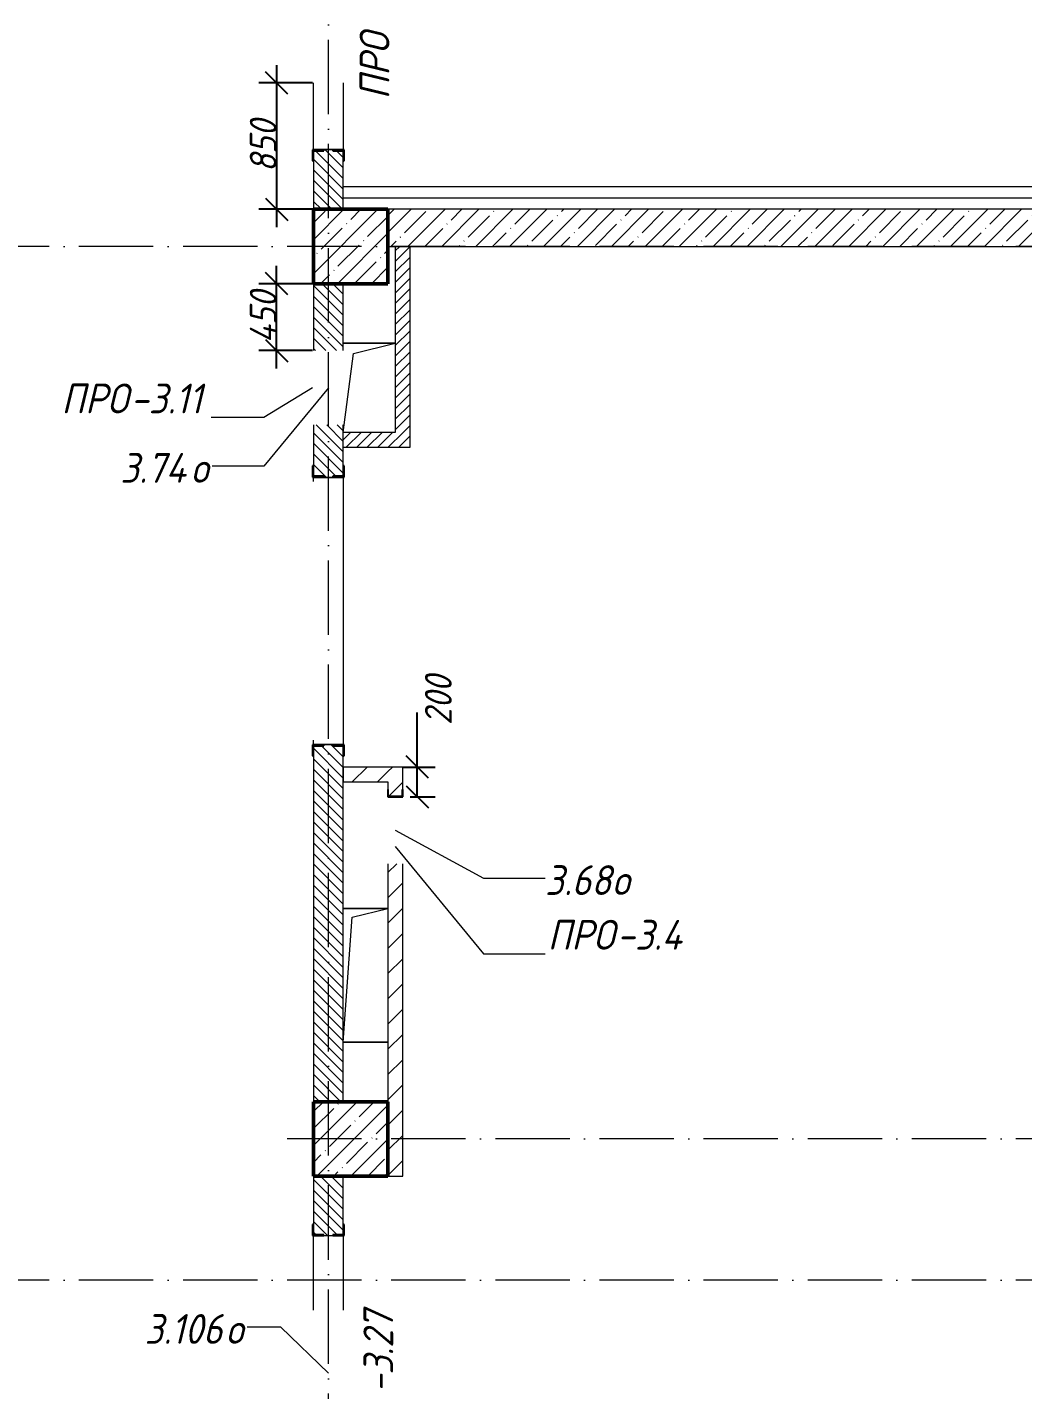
# Model space of a CAD drawing. Header units: millimetres. Extents: x -401725 to 250493, y 305116 to 802890.
# Drawn here: x 236011 to 242705, y 320831 to 329991 of the extents above; entities that cross this region are included whole.
import ezdxf

# ---------------------------------------------------------------- set-up
doc = ezdxf.new("R2010")
doc.units = ezdxf.units.MM
doc.linetypes.add('50_200_ШТРИХ_1Т_ш5_п1_п1_', pattern=[700, 500, -100, 0, -100])
for name, color, linetype, lineweight in [('A-____-____-DIMS', 7, 'Continuous', 9), ('A-DETL-____-OTLN-4', 7, 'Continuous', 18), ('A-FLOR-____-OTLN', 7, 'Continuous', 9), ('A-GENM-____-IDEN', 7, 'Continuous', 9), ('A-GENM-____-MCUT', 7, 'Continuous', 25), ('A-GENM-____-OTLN', 7, 'Continuous', 9), ('A-GENM-____-OTLN-1', 7, 'Continuous', 25), ('A-GLAZ-____-IDEN', 7, 'Continuous', 9), ('A-WALL-____-MCUT-1', 7, 'Continuous', 9), ('A-WALL-____-MCUT-3', 7, 'Continuous', 9), ('A-WALL-____-PATT-1', 7, 'Continuous', 9), ('A-WALL-FNSH-MCUT-1', 7, 'Continuous', 9), ('I-WALL-____-OTLN', 7, 'Continuous', 9), ('S-COLS-____-MCUT', 7, 'Continuous', 50), ('S-COLS-____-OTLN', 7, 'Continuous', 9), ('S-GRID-____-OTLN-1', 7, '50_200_ШТРИХ_1Т_ш5_п1_п1_', 9)]:
    doc.layers.add(name, color=color, linetype=linetype, lineweight=lineweight)
doc.styles.add('ISOCPEUR_I_10', font='isocpeui.ttf', dxfattribs={"width": 0.9, "height": 180})
doc.styles.add('ISOCPEUR_I_9', font='isocpeui.ttf', dxfattribs={"width": 0.9, "height": 250})
doc.dimstyles.new('ISO-1_8_0_9К_СРЕДНИЙ_Кладочные_3', dxfattribs={"dimscale": 304.8, "dimtxt": 179.276612, "dimasz": 0.492126, "dimexe": 0.393701, "dimexo": 0, "dimgap": 0, "dimtad": 1, "dimdec": 3, "dimrnd": 0.001, "dimdsep": 46, "dimtxsty": 'ISOCPEUR_I_10', "dimblk1": 'OBLIQUE', "dimblk2": 'OBLIQUE', "dimsah": 1, "dimcen": 0.09, "dimdle": 0.393701, "dimazin": 0, "dimtfac": 1, "dimtdec": 4, "dimtix": 1, "dimtmove": 0, "dimatfit": 3, "dimfxl": 1, "dimtvp": 1, "dimtolj": 1, "dimtzin": 0, "dimarcsym": 2})
doc.dimstyles.new('ISO-1_8_0_9К_СРЕДНИЙ_Кладочные_4', dxfattribs={"dimscale": 304.8, "dimtxt": 179.276612, "dimasz": 0.492126, "dimexe": 0.393701, "dimexo": 0, "dimgap": 0, "dimtad": 1, "dimdec": 3, "dimrnd": 0.001, "dimdsep": 46, "dimtxsty": 'ISOCPEUR_I_10', "dimblk1": 'OBLIQUE', "dimblk2": 'OBLIQUE', "dimsah": 1, "dimcen": 0.09, "dimdle": 0.393701, "dimazin": 0, "dimtfac": 1, "dimtdec": 4, "dimtix": 1, "dimtmove": 1, "dimatfit": 3, "dimfxl": 1, "dimtvp": 1, "dimtolj": 1, "dimtzin": 0, "dimarcsym": 2})
pattern_1 = [(135, (144685.44, 312186.367), (-35.35534, -35.35534), [])]
pattern_2 = [(45, (144685.44, 312186.37), (-84.85281, 84.85281), [])]
pattern_3 = [(45, (144685.44, 312186.367), (-35.35534, 35.35534), [])]

# ---------------------------------------------------------------- blocks, each defined once
blk = doc.blocks.new('BSC_Колонна _Прямоугольная - 500х500-V30-АР1_План отверстий 3 этажа в осях 1-64_А-ГГ')
at = {"layer": 'S-COLS-____-OTLN'}
h = blk.add_hatch(dxfattribs=at)
h.set_pattern_fill('FP_67', color=256, style=0, pattern_type=2)
h.set_pattern_definition([(45, (-93500, -16331.04), (-114.04925, 114.04925), []), (45, (-93385.95, -16331.04), (-114.04925, 114.04925), [201.613, -40.323, 3.353, -36.97])])
h.paths.add_polyline_path([(-250, -250), (250, -250), (250, 250), (-250, 250)], flags=0)
at = {"layer": 'S-COLS-____-MCUT'}
for p, q in [((250, 250), (-250, 250)), ((-250, 250), (-250, -250)), ((250, -250), (250, 250)), ((-250, -250), (250, -250))]:
    blk.add_line(p, q, dxfattribs=at)
blk = doc.blocks.new('BSC_Колонна _Прямоугольная - 500х500-V81-АР1_План отверстий 3 этажа в осях 1-64_А-ГГ')
at = {"layer": 'S-COLS-____-OTLN'}
h = blk.add_hatch(dxfattribs=at)
h.set_pattern_fill('FP_118', color=256, style=0, pattern_type=2)
h.set_pattern_definition([(45, (-93500, -10331.04), (-114.04925, 114.04925), []), (45, (-93385.95, -10331.04), (-114.04925, 114.04925), [201.613, -40.323, 3.353, -36.97])])
h.paths.add_polyline_path([(-250, -250), (250, -250), (250, 250), (-250, 250)], flags=0)
at = {"layer": 'S-COLS-____-MCUT'}
for p, q in [((250, 250), (-250, 250)), ((-250, 250), (-250, -250)), ((250, -250), (250, 250)), ((-250, -250), (250, -250))]:
    blk.add_line(p, q, dxfattribs=at)
blk = doc.blocks.new('154_Стойка_СКБ_Уголок - СМ-2480_200-28346303-АР1_План отверстий 3 этажа в осях 1-64_А-ГГ')
at = {"layer": 'A-GENM-____-MCUT'}
for p, q in [((125, 156), (125, 81)), ((200, 156), (125, 156)), ((131, 81), (131, 150)), ((131, 150), (200, 150)), ((200, 150), (200, 156)), ((125, 81), (131, 81)), ((131, 19), (125, 19)), ((125, 19), (125, -56)), ((131, -50), (131, 19)), ((125, -56), (200, -56)), ((200, -50), (131, -50)), ((200, -56), (200, -50))]:
    blk.add_line(p, q, dxfattribs=at)
blk = doc.blocks.new('Стойка_Влож_Полоса боковая - Полоса-28213942-АР1_План отверстий 3 этажа в осях 1-64_А-ГГ')
at = {"layer": 'A-GENM-____-OTLN'}
for p, q in [((-5, 60), (0, 60)), ((-5, -60), (-5, 60)), ((0, 31), (0, -31)), ((0, -60), (-5, -60))]:
    blk.add_line(p, q, dxfattribs=at)
blk = doc.blocks.new('Фахверк_СКБ_Уголок - 200_3960-28268576-АР1_План отверстий 3 этажа в осях 1-64_А-ГГ')
at = {"layer": 'A-GENM-____-MCUT'}
for p, q in [((200, 156), (125, 156)), ((125, 156), (125, 81)), ((131, 81), (131, 150)), ((131, 150), (200, 150)), ((200, 150), (200, 156)), ((125, 81), (131, 81)), ((131, 19), (125, 19)), ((125, 19), (125, -56)), ((131, -50), (131, 19)), ((125, -56), (200, -56)), ((200, -50), (131, -50)), ((200, -56), (200, -50))]:
    blk.add_line(p, q, dxfattribs=at)
blk = doc.blocks.new('AR_Отверстие прямоугольное _в плите_ - AR_Отверстие прямоугольное _в плите_-V188-АР1_План отверстий 3 этажа в осях 1-64_А-ГГ')
at = {"layer": 'A-GENM-____-OTLN'}
for p, q in [((175, 300), (-175, 300)), ((-105, 230), (175, 300)), ((-175, -300), (-105, 230))]:
    blk.add_line(p, q, dxfattribs=at)
blk = doc.blocks.new('AR_Отверстие прямоугольное _в плите_ - AR_Отверстие прямоугольное _в плите_-30552588-АР1_План отверстий 3 этажа в осях 1-64_А-ГГ')
at = {"layer": 'A-GENM-____-OTLN'}
for p, q in [((150, 450), (-150, 450)), ((-150, -450), (-90, 390)), ((-90, 390), (150, 450)), ((-150, -450), (150, -450))]:
    blk.add_line(p, q, dxfattribs=at)
blk = doc.blocks.new('154_Фахверк_СКБ_Швеллер - Тип_100_3960_зеркало-36793856-АР1_План отверстий 3 этажа в осях 1-64_А-ГГ')
at = {"layer": 'A-GENM-____-MCUT'}
for p, q in [((175, 50), (125, 50)), ((125, 50), (125, -50)), ((128, 47), (175, 47)), ((128, -47), (128, 47)), ((175, 47), (175, 50)), ((125, -50), (175, -50)), ((175, -47), (128, -47)), ((175, -50), (175, -47))]:
    blk.add_line(p, q, dxfattribs=at)
blk = doc.blocks.new('_Oblique')
at = {"color": 0, "linetype": 'ByBlock', "lineweight": -2}
blk.add_line((-0.5, -0.5), (0.5, 0.5), dxfattribs=at)
blk = doc.blocks.new('*D10064')
at = {"layer": 'A-____-____-DIMS', "color": 0, "lineweight": -2, "transparency": 16777216}
for p, q in [((237687.3, 327697.4), (237687.3, 328387.4)), ((237935.4, 328267.4), (237567.3, 328267.4)), ((237929.4, 327817.4), (237567.3, 327817.4))]:
    blk.add_line(p, q, dxfattribs=at)
at = {"layer": 'Defpoints', "color": 0, "transparency": 16777216}
for p in [(237687.3, 328267.4), (237935.4, 328267.4), (237929.4, 327817.4)]:
    blk.add_point(p, dxfattribs=at)
at = {"layer": 'A-____-____-DIMS', "color": 0, "lineweight": -2, "transparency": 16777216, "xscale": 150, "yscale": 150, "zscale": 150}
for p, rotation in [((237687.3, 328267.4), 90), ((237687.3, 327817.4), 270)]:
    blk.add_blockref('_Oblique', p, dxfattribs=dict(at, rotation=rotation))
at = {"layer": 'A-____-____-DIMS', "color": 0, "transparency": 16777216, "insert": (237597.3, 328042.4), "char_height": 180, "width": 426.127, "attachment_point": 5, "rotation": 90, "style": 'ISOCPEUR_I_10'}
blk.add_mtext('\\A1;450', dxfattribs=at)
blk = doc.blocks.new('*D10065')
at = {"layer": 'A-____-____-DIMS', "color": 0, "lineweight": -2, "transparency": 16777216}
for p, q in [((237687.3, 329737.4), (237687.3, 328647.4)), ((237929.4, 329617.4), (237567.3, 329617.4)), ((237935.4, 328767.4), (237567.3, 328767.4))]:
    blk.add_line(p, q, dxfattribs=at)
at = {"layer": 'Defpoints', "color": 0, "transparency": 16777216}
for p in [(237929.4, 329617.4), (237687.3, 328767.4), (237935.4, 328767.4)]:
    blk.add_point(p, dxfattribs=at)
at = {"layer": 'A-____-____-DIMS', "color": 0, "lineweight": -2, "transparency": 16777216, "xscale": 150, "yscale": 150, "zscale": 150}
for p, rotation in [((237687.3, 329617.4), 90), ((237687.3, 328767.4), 270)]:
    blk.add_blockref('_Oblique', p, dxfattribs=dict(at, rotation=rotation))
at = {"layer": 'A-____-____-DIMS', "color": 0, "transparency": 16777216, "insert": (237597.3, 329192.4), "char_height": 180, "width": 409.578, "attachment_point": 5, "rotation": 90, "style": 'ISOCPEUR_I_10'}
blk.add_mtext('\\A1;850', dxfattribs=at)
blk = doc.blocks.new('*D10066')
at = {"layer": 'A-____-____-DIMS', "color": 0, "lineweight": -2, "transparency": 16777216}
for p, q in [((238633, 325017.4), (238633, 325385.3)), ((238633, 324817.4), (238633, 325137.4)), ((238535.4, 325017.4), (238753, 325017.4)), ((238585.4, 324817.4), (238753, 324817.4))]:
    blk.add_line(p, q, dxfattribs=at)
at = {"layer": 'Defpoints', "color": 0, "transparency": 16777216}
for p in [(238535.4, 325017.4), (238585.4, 324817.4), (238633, 324817.4)]:
    blk.add_point(p, dxfattribs=at)
at = {"layer": 'A-____-____-DIMS', "color": 0, "lineweight": -2, "transparency": 16777216, "xscale": 150, "yscale": 150, "zscale": 150}
for p, rotation in [((238633, 325017.4), 90), ((238633, 324817.4), 270)]:
    blk.add_blockref('_Oblique', p, dxfattribs=dict(at, rotation=rotation))
at = {"layer": 'A-____-____-DIMS', "color": 0, "transparency": 16777216, "insert": (238685.1, 325300.5), "char_height": 180, "width": 409.578, "attachment_point": 1, "rotation": 90, "line_spacing_factor": 1.149209, "style": 'ISOCPEUR_I_10'}
blk.add_mtext('\\A1;200', dxfattribs=at)

msp = doc.modelspace()

# ---------------------------------------------------------------- hatches: boundary and pattern name
at = {"layer": 'A-WALL-____-PATT-1'}
h = msp.add_hatch(dxfattribs=at)
h.set_pattern_fill('FP_6', color=256, style=0, pattern_type=2)
h.set_pattern_definition(pattern_1)
h.paths.add_polyline_path([(238135.4376, 328767.4093), (238135.4376, 329161.4093), (238066.4376, 329161.4093), (238066.4376, 329167.4093), (238004.4376, 329167.4093), (238004.4376, 329161.4093), (237935.4376, 329161.4093), (237935.4376, 328767.4093), (238095.4376, 328767.4093)], flags=0)
h.paths.add_polyline_path([(238004.4376, 330867.4093), (238066.4376, 330867.4093), (238066.4376, 330873.4093), (238135.4376, 330873.4093), (238135.4376, 331267.4093), (237935.4376, 331267.4093), (237935.4376, 330873.4093), (238004.4376, 330873.4093)], flags=0)
h = msp.add_hatch(dxfattribs=at)
h.set_pattern_fill('FP_38', color=256, style=0, pattern_type=2)
h.set_pattern_definition([(45, (144685.44, 312186.37), (-114.04925, 114.04925), []), (45, (144799.49, 312186.37), (-114.04925, 114.04925), [201.612, -40.322, 3.353, -36.97])])
h.paths.add_polyline_path([(245435.4376, 328517.4093), (245435.4376, 328767.4093), (238435.4376, 328767.4093), (238435.4376, 328517.4093), (245417.2251, 328517.4093)], flags=0)
h = msp.add_hatch(dxfattribs=at)
h.set_pattern_fill('FP_5', color=256, style=0, pattern_type=2)
h.set_pattern_definition(pattern_3)
h.paths.add_polyline_path([(238585.4376, 327267.4093), (238585.4376, 328517.4093), (238485.4376, 328517.4093), (238485.4376, 327267.4093)], flags=0)
h = msp.add_hatch(dxfattribs=at)
h.set_pattern_fill('FP_6', color=256, style=0, pattern_type=2)
h.set_pattern_definition(pattern_1)
h.paths.add_polyline_path([(238135.4376, 322767.4093), (238135.4376, 325161.4093), (238066.4376, 325161.4093), (238066.4376, 325167.4093), (238004.4376, 325167.4093), (238004.4376, 325161.4093), (237935.4376, 325161.4093), (237935.4376, 322767.4093)], flags=0)
h.paths.add_polyline_path([(238004.4376, 326967.4093), (238066.4376, 326967.4093), (238066.4376, 326973.4093), (238135.4376, 326973.4093), (238135.4376, 327317.4093), (237935.4376, 327317.4093), (237936.3607, 326973.4093), (238004.4376, 326973.4093)], flags=0)
h.paths.add_polyline_path([(238135.4376, 327817.4093), (238135.4376, 328267.4093), (237935.4376, 328267.4093), (237935.4376, 327817.4093), (238066.2068, 327817.4093)], flags=0)
h = msp.add_hatch(dxfattribs=at)
h.set_pattern_fill('FP_5', color=256, style=0, pattern_type=2)
h.set_pattern_definition(pattern_3)
h.paths.add_polyline_path([(238135.4376, 327167.4093), (238585.4376, 327167.4093), (238585.4376, 327267.4093), (238135.4376, 327267.4093)], flags=0)
h = msp.add_hatch(dxfattribs=at)
h.set_pattern_fill('FP_4', color=256, style=0, pattern_type=2)
h.set_pattern_definition(pattern_2)
h.paths.add_polyline_path([(238435.4376, 324917.4093), (238435.4376, 325017.4093), (238135.4376, 325017.4093), (238135.4376, 324917.4093)], flags=0)
h = msp.add_hatch(dxfattribs=at)
h.set_pattern_fill('FP_4', color=256, style=0, pattern_type=2)
h.set_pattern_definition(pattern_2)
h.paths.add_polyline_path([(238535.4376, 322267.4093), (238535.4376, 324367.4093), (238435.4376, 324367.4093), (238435.4376, 322267.4093)], flags=0)
h.paths.add_polyline_path([(238532.4376, 324820.4093), (238532.4376, 324867.4093), (238535.4376, 324867.4093), (238535.4376, 325017.4093), (238435.4376, 325017.4093), (238435.4376, 324867.4093), (238438.4376, 324867.4093), (238439.098, 324820.4093)], flags=0)
h = msp.add_hatch(dxfattribs=at)
h.set_pattern_fill('FP_6', color=256, style=0, pattern_type=2)
h.set_pattern_definition(pattern_1)
h.paths.add_polyline_path([(238135.4376, 319767.4093), (238135.4376, 320161.4093), (238066.4376, 320161.4093), (238066.4376, 320167.4093), (238004.4376, 320167.4093), (238004.4376, 320161.4093), (237935.4376, 320161.4093), (237935.4376, 319767.4093)], flags=0)
h.paths.add_polyline_path([(238004.4376, 321867.4093), (238066.4376, 321867.4093), (238066.4376, 321873.4093), (238135.4376, 321873.4093), (238135.4376, 322267.4093), (237935.4376, 322267.4093), (237935.4376, 321873.4093), (238004.4376, 321873.4093)], flags=0)

# ---------------------------------------------------------------- linework, layer by layer
at = {"layer": 'A-DETL-____-OTLN-4'}
for p, q in [((245685.4376, 328917.4093), (238135.4376, 328917.4093)), ((245685.4376, 328842.4093), (238135.4376, 328842.4093))]:
    msp.add_line(p, q, dxfattribs=at)
at = {"layer": 'A-FLOR-____-OTLN'}
for p, q in [((238135.4376, 327867.4093), (238485.4376, 327867.4093)), ((238135.4376, 324067.4093), (238435.4376, 324067.4093)), ((238435.4376, 323167.4093), (238135.4376, 323167.4093))]:
    msp.add_line(p, q, dxfattribs=at)
at = {"layer": 'A-GENM-____-IDEN'}
for p, q in [((237929.4376, 327567.4093), (237602.3275, 327368.3655)), ((237602.3275, 327368.3655), (237247.1946, 327368.3655)), ((238485.4376, 324482.8627), (239078.2751, 323762.8694)), ((239078.2751, 323762.8694), (239492.7432, 323762.8694))]:
    msp.add_line(p, q, dxfattribs=at)
at = {"layer": 'A-GLAZ-____-IDEN'}
for p, q in [((238035.4376, 327567.4093), (237602.3275, 327041.3103)), ((237602.3275, 327041.3103), (237254.9447, 327041.3103)), ((238485.4376, 324592.4093), (239078.2751, 324269.9665)), ((239078.2751, 324269.9665), (239492.7432, 324269.9665)), ((237716.0409, 321252.4535), (237490.1799, 321252.4535)), ((238035.4376, 320942.4093), (237716.0409, 321252.4535))]:
    msp.add_line(p, q, dxfattribs=at)
at = {"layer": 'A-WALL-____-MCUT-1'}
for p, q in [((245435.4376, 328767.4093), (238435.4376, 328767.4093)), ((238435.4376, 328517.4093), (245435.4376, 328517.4093))]:
    msp.add_line(p, q, dxfattribs=at)
at = {"layer": 'A-WALL-____-MCUT-3'}
for p, q in [((237935.4376, 329092.4093), (237935.4376, 328767.4093)), ((238135.4376, 328767.4093), (238135.4376, 329092.4093)), ((237935.4376, 328267.4093), (237935.4376, 327817.4093)), ((238135.4376, 327817.4093), (238135.4376, 328267.4093)), ((237935.4376, 327317.4093), (237935.4376, 327042.4093)), ((238135.4376, 327042.4093), (238135.4376, 327317.4093)), ((237935.4376, 325092.4093), (237935.4376, 322767.4093)), ((238135.4376, 322767.4093), (238135.4376, 325092.4093)), ((237935.4376, 322267.4093), (237935.4376, 321942.4093)), ((238135.4376, 321942.4093), (238135.4376, 322267.4093)), ((238004.4376, 321867.4093), (238066.4376, 321867.4093))]:
    msp.add_line(p, q, dxfattribs=at)
at = {"layer": 'A-WALL-FNSH-MCUT-1'}
for p, q in [((238485.4376, 328517.4093), (238485.4376, 327267.4093)), ((238585.4376, 327167.4093), (238585.4376, 328517.4093)), ((238485.4376, 327267.4093), (238135.4376, 327267.4093)), ((238135.4376, 327167.4093), (238585.4376, 327167.4093)), ((238535.4376, 325017.4093), (238135.4376, 325017.4093)), ((238135.4376, 325017.4093), (238135.4376, 324917.4093)), ((238535.4376, 324867.4093), (238535.4376, 325017.4093)), ((238135.4376, 324917.4093), (238435.4376, 324917.4093)), ((238435.4376, 324917.4093), (238435.4376, 324867.4093)), ((238435.4376, 324367.4093), (238435.4376, 322767.4093)), ((238535.4376, 322267.4093), (238535.4376, 324367.4093)), ((238435.4376, 322267.4093), (238535.4376, 322267.4093))]:
    msp.add_line(p, q, dxfattribs=at)
at = {"layer": 'I-WALL-____-OTLN'}
for p, q in [((237935.4376, 329167.4093), (237935.4376, 329617.4093)), ((238135.4376, 329617.4093), (238135.4376, 329167.4093)), ((237935.4376, 326937.4093), (237935.4376, 326967.4093)), ((238135.4376, 326967.4093), (238135.4376, 325167.4093)), ((237935.4376, 325167.4093), (237935.4376, 325197.4093)), ((237935.4376, 321367.4093), (237935.4376, 321867.4093)), ((238135.4376, 321867.4093), (238135.4376, 321367.4093))]:
    msp.add_line(p, q, dxfattribs=at)
at = {"layer": 'S-GRID-____-OTLN-1'}
for p, q in [((238035.4376, 307703.761), (238035.4376, 362067.327)), ((248759.8442, 328517.4093), (212012.2081, 328517.4093)), ((248759.8442, 322517.4093), (237706.702, 322517.4093)), ((248759.8442, 321567.4093), (140255.5819, 321567.4093))]:
    msp.add_line(p, q, dxfattribs=at)

# ---------------------------------------------------------------- block references
at = {"layer": 'A-GENM-____-OTLN'}
for p, rotation in [((238035.4376, 329167.4093), 269.9999999999999), ((238035.4376, 326967.4093), 89.99999999999991), ((238035.4376, 325167.4093), 269.9999999999999)]:
    msp.add_blockref('Стойка_Влож_Полоса боковая - Полоса-28213942-АР1_План отверстий 3 этажа в осях 1-64_А-ГГ', p, dxfattribs=dict(at, rotation=rotation))
for name, p in [('AR_Отверстие прямоугольное _в плите_ - AR_Отверстие прямоугольное _в плите_-V188-АР1_План отверстий 3 этажа в осях 1-64_А-ГГ', (238310.4376, 327567.4093)), ('AR_Отверстие прямоугольное _в плите_ - AR_Отверстие прямоугольное _в плите_-30552588-АР1_План отверстий 3 этажа в осях 1-64_А-ГГ', (238285.4376, 323617.4093))]:
    msp.add_blockref(name, p, dxfattribs=at)
at = {"layer": 'A-GENM-____-OTLN-1'}
for name, p, rotation in [('154_Стойка_СКБ_Уголок - СМ-2480_200-28346303-АР1_План отверстий 3 этажа в осях 1-64_А-ГГ', (237985.4376, 329292.4093), 269.9999999999999), ('154_Стойка_СКБ_Уголок - СМ-2480_200-28346303-АР1_План отверстий 3 этажа в осях 1-64_А-ГГ', (238085.4376, 326842.4093), 89.9999999999999), ('154_Стойка_СКБ_Уголок - СМ-2480_200-28346303-АР1_План отверстий 3 этажа в осях 1-64_А-ГГ', (237985.4376, 325292.4093), 269.9999999999999), ('154_Фахверк_СКБ_Швеллер - Тип_100_3960_зеркало-36793856-АР1_План отверстий 3 этажа в осях 1-64_А-ГГ', (238485.4376, 324692.4093), 90), ('Фахверк_СКБ_Уголок - 200_3960-28268576-АР1_План отверстий 3 этажа в осях 1-64_А-ГГ', (238085.4376, 321742.4093), 89.9999999999999)]:
    msp.add_blockref(name, p, dxfattribs=dict(at, rotation=rotation))
at = {"layer": 'S-COLS-____-OTLN'}
for name, p in [('BSC_Колонна _Прямоугольная - 500х500-V30-АР1_План отверстий 3 этажа в осях 1-64_А-ГГ', (238185.4376, 328517.4093)), ('BSC_Колонна _Прямоугольная - 500х500-V81-АР1_План отверстий 3 этажа в осях 1-64_А-ГГ', (238185.4376, 322517.4093))]:
    msp.add_blockref(name, p, dxfattribs=at)

# ---------------------------------------------------------------- texts
at = {"layer": 'A-GENM-____-IDEN', "char_height": 200, "attachment_point": 1, "rotation": 90, "style": 'ISOCPEUR_I_9'}
for s, insert, width in [('ПРО', (238246.269, 329506.3027), 562.784625), ('-3.27', (238271.4622, 320810.6464), 707.088375)]:
    msp.add_mtext(s, dxfattribs=dict(at, insert=insert, width=width))
at = {"layer": 'A-GENM-____-IDEN', "char_height": 200, "attachment_point": 1, "style": 'ISOCPEUR_I_9'}
for s, insert, width in [('ПРО', (236240.5692, 327595.4817), 562.784625), ('-3.11', (236704.9129, 327595.4817), 620.506125), ('ПРО', (239510.1865, 323989.9855), 562.784625), ('-3.4', (239974.5303, 323989.9855), 577.215)]:
    msp.add_mtext(s, dxfattribs=dict(at, insert=insert, width=width))
at = {"layer": 'A-GLAZ-____-IDEN', "char_height": 200, "attachment_point": 1, "style": 'ISOCPEUR_I_9'}
for s, insert, width in [('3.74', (236636.0943, 327128.9249), 577.215), ('\\fISOCPEUR|b0|i1|c204|p34|;\\W.9;о', (237112.3443, 327128.9249), 158.734125), ('3.68', (239492.7432, 324357.581), 548.35425), ('\\fISOCPEUR|b0|i1|c204|p34|;\\W.9;о', (239945.1807, 324357.581), 158.734125), ('3.106', (236799.3242, 321340.0681), 663.79725), ('\\fISOCPEUR|b0|i1|c204|p34|;\\W.9;о', (237347.0117, 321340.0681), 158.734125)]:
    msp.add_mtext(s, dxfattribs=dict(at, insert=insert, width=width))

# ---------------------------------------------------------------- dimensions: what is measured, and where the dimension line sits
at = {"layer": 'A-____-____-DIMS'}
for base, p1, p2, override, picture, middle in [((237687.3256, 328767.4093), (237929.4376, 329617.4093), (237935.4376, 328767.4093), {"dimpost": '<>', "dimfxl": 850.021176}, '*D10065', (237597.3256, 329192.4093)), ((237687.3256, 328267.4093), (237929.4376, 327817.4093), (237935.4376, 328267.4093), {"dimpost": '<>', "dimfxl": 450.039998}, '*D10064', (237597.3256, 328042.4093))]:
    dim = msp.add_linear_dim(base=base, p1=p1, p2=p2, angle=90, dimstyle='ISO-1_8_0_9К_СРЕДНИЙ_Кладочные_4', override=override, dxfattribs=at)
    dim.commit()
    dim.dimension.update_dxf_attribs({"geometry": picture, "text_midpoint": middle})
dim = msp.add_linear_dim(base=(238633.0146, 324817.4093), p1=(238535.4376, 325017.4093), p2=(238585.4376, 324817.4093), angle=90, dimstyle='ISO-1_8_0_9К_СРЕДНИЙ_Кладочные_3', override={"dimpost": '<>', "dimfxl": 206.155281}, dxfattribs=at)
dim.commit()
dim.dimension.update_dxf_attribs({"geometry": '*D10066', "text_midpoint": (238805.0782, 325385.3162), "dimtype": 160, "text_rotation": 90})

doc.saveas('drawing.dxf')
